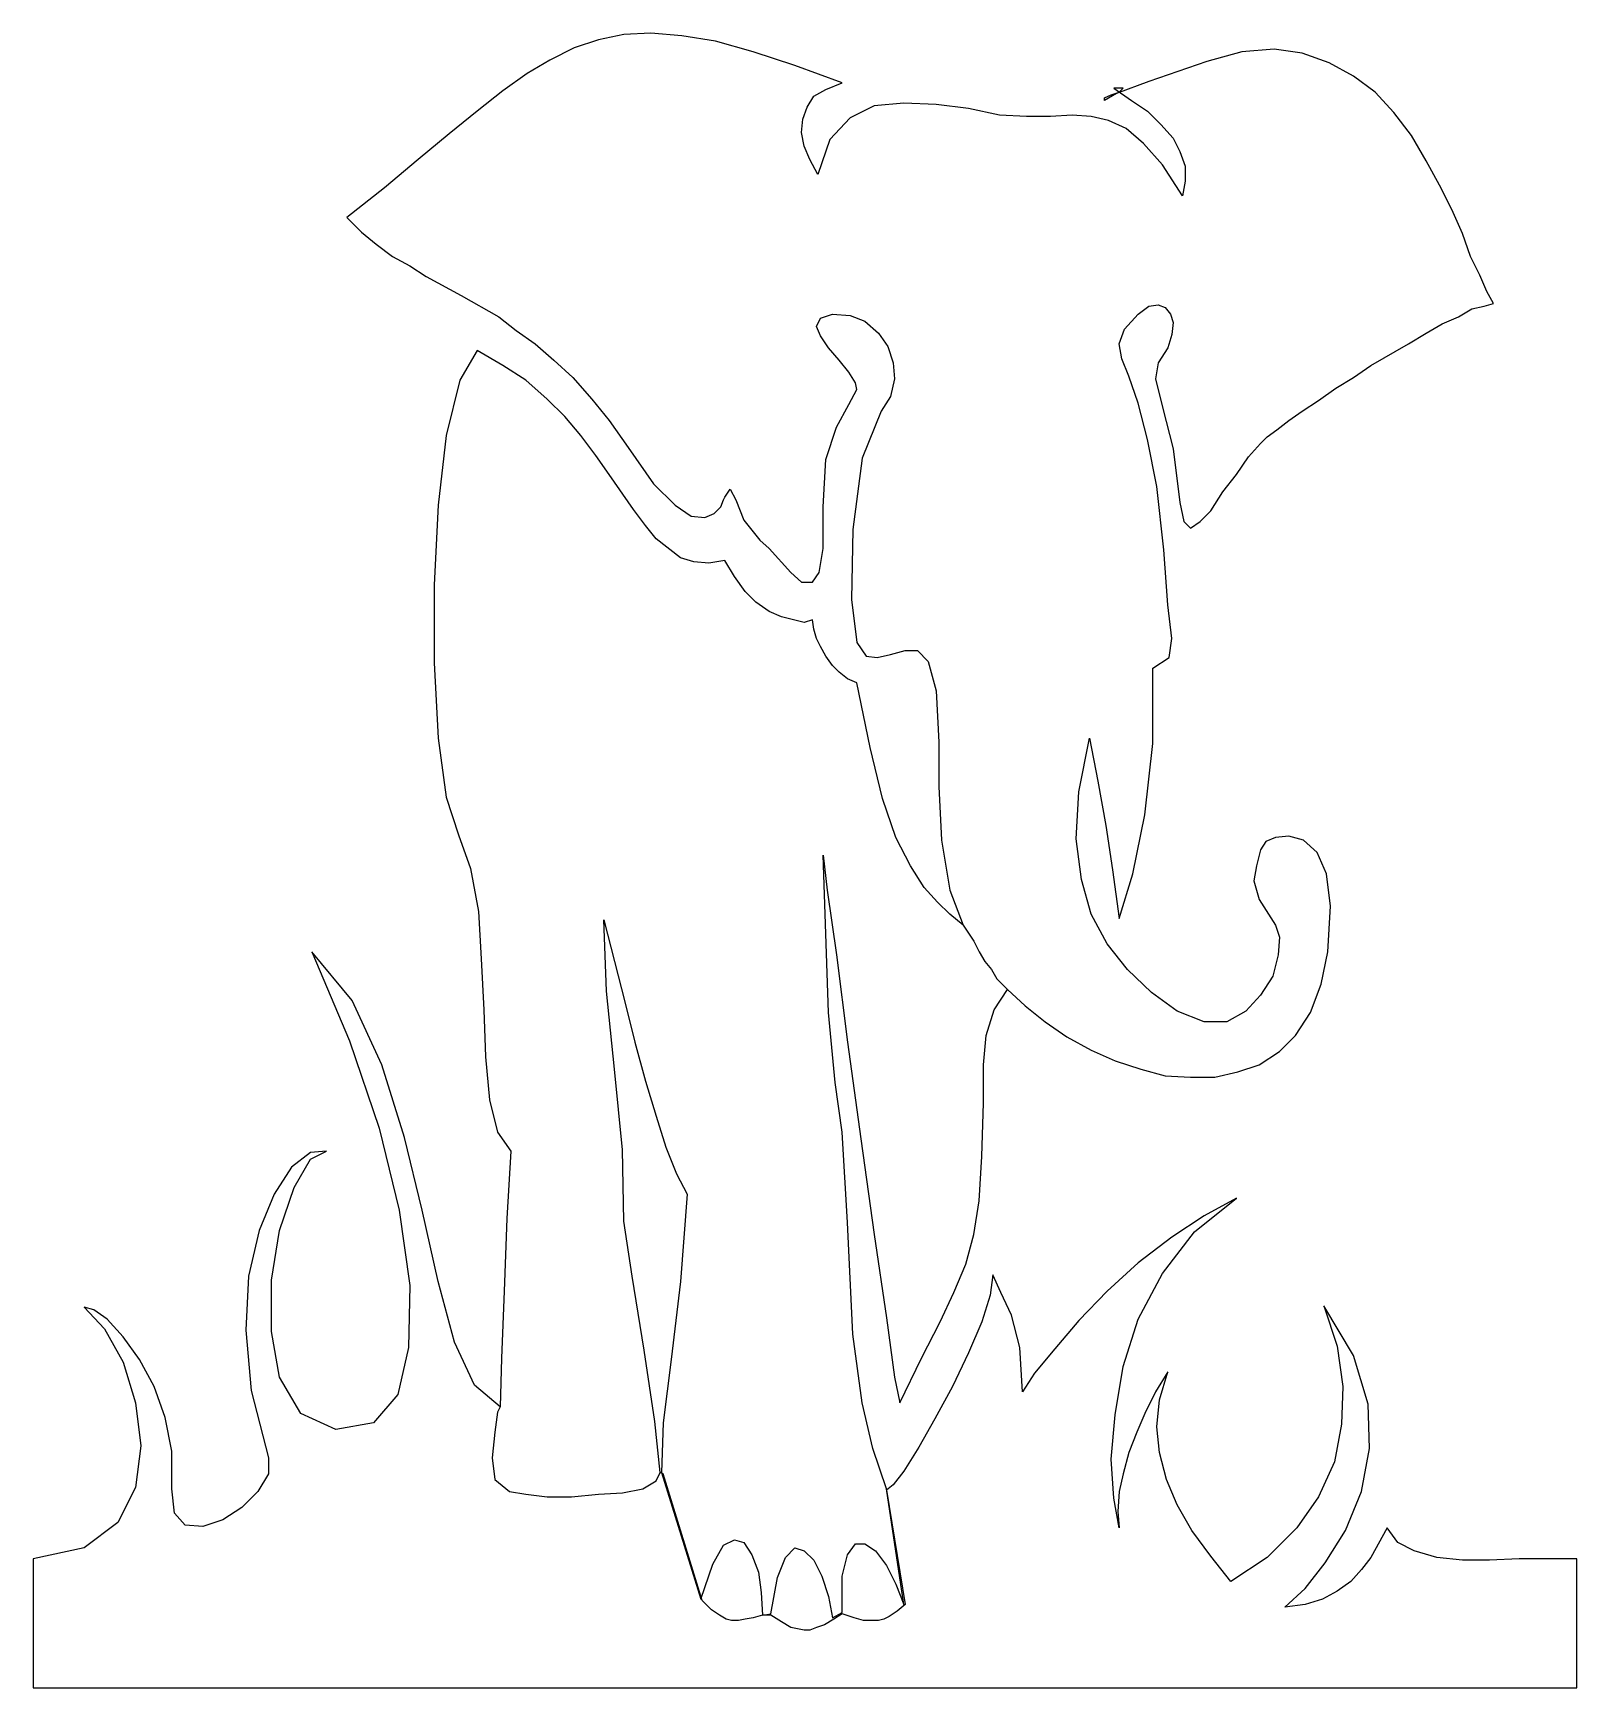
# Model space of a CAD drawing. Extents: x 0 to 30, y 0 to 32.2.
import ezdxf

# ---------------------------------------------------------------- set-up
doc = ezdxf.new("R2010")
doc.units = 0
doc.layers.add('CK_LEVEL_1', color=7, linetype='CONTINUOUS')

msp = doc.modelspace()

# ---------------------------------------------------------------- linework, layer by layer
at = {"layer": 'CK_LEVEL_1', "color": 2, "linetype": 'CONTINUOUS'}
for p, q in [((12.019985, 32.210419), (11.496239, 32.184231)), ((12.622294, 32.158043), (12.019985, 32.210419)), ((10.527307, 31.922358), (10.055935, 31.686672)), ((10.998679, 32.079479), (10.527308, 31.922356)), ((11.496239, 32.184231), (10.998679, 32.079483)), ((13.276977, 32.053295), (12.622293, 32.158043)), ((14.010222, 31.843796), (13.276978, 32.053295)), ((24.14472, 31.89617), (23.516224, 31.843794)), ((24.694654, 31.817608), (24.14472, 31.89617)), ((10.055935, 31.68667), (9.610751, 31.424797)), ((14.82203, 31.581923), (14.010222, 31.843796)), ((15.738586, 31.241486), (14.82203, 31.581923)), ((22.835354, 31.660484), (21.709299, 31.267673)), ((23.516224, 31.843796), (22.835354, 31.660484)), ((25.218399, 31.634296), (24.694653, 31.817608)), ((25.689772, 31.372423), (25.218399, 31.634296)), ((9.610751, 31.424797), (9.13938, 31.08436)), ((21.709297, 31.267673), (21.080801, 31.031988)), ((26.10877, 31.058174), (25.689772, 31.372421)), ((9.139379, 31.084362), (8.641819, 30.691551)), ((15.057716, 30.770115), (15.188652, 30.979614)), ((15.188652, 30.979612), (15.424338, 31.11055)), ((15.424338, 31.11055), (15.738586, 31.241486)), ((20.845116, 30.953426), (20.976053, 31.0058)), ((20.845116, 30.901051), (20.845116, 30.953426)), ((21.080803, 31.031988), (20.845118, 30.901051)), ((20.976053, 31.0058), (21.133177, 31.058176)), ((21.211739, 31.136738), (21.028427, 31.136738)), ((21.028427, 31.136738), (21.368864, 30.901052)), ((21.133177, 31.058174), (21.211739, 31.136736)), ((26.475391, 30.665365), (26.108768, 31.058176)), ((8.641819, 30.691551), (8.091885, 30.246367)), ((14.979154, 30.534428), (15.057715, 30.770113)), ((16.367083, 30.796303), (15.895711, 30.560617)), ((16.943205, 30.848677), (16.367083, 30.796303)), ((17.571699, 30.822489), (16.943203, 30.848677)), ((18.200195, 30.743927), (17.571701, 30.822489)), ((18.802504, 30.612989), (18.200195, 30.743927)), ((19.32625, 30.586803), (18.802504, 30.612991)), ((20.216619, 30.612989), (19.797623, 30.586802)), ((20.583242, 30.586803), (20.216619, 30.612991)), ((21.368862, 30.901051), (21.683109, 30.691551)), ((21.683111, 30.691551), (21.944984, 30.429678)), ((26.815828, 30.220181), (26.475391, 30.665365)), ((14.952966, 30.272554), (14.979154, 30.534428)), ((15.89571, 30.560616), (15.5029, 30.141617)), ((19.797623, 30.586803), (19.32625, 30.586803)), ((20.923677, 30.508242), (20.583242, 30.586803)), ((21.264112, 30.351116), (20.923677, 30.50824)), ((21.604549, 30.063057), (21.264112, 30.351118)), ((21.944984, 30.42968), (22.18067, 30.167807)), ((8.091885, 30.246368), (7.489577, 29.74881)), ((15.005341, 30.010681), (14.952966, 30.272554)), ((15.11009, 29.74881), (15.005342, 30.010683)), ((15.5029, 30.141619), (15.267214, 29.460749)), ((21.97117, 29.644058), (21.604548, 30.063055)), ((22.18067, 30.167807), (22.311607, 29.905933)), ((27.103888, 29.722622), (26.815828, 30.220181)), ((7.489577, 29.74881), (6.834894, 29.198875)), ((15.267214, 29.460749), (15.11009, 29.74881)), ((22.363981, 29.041752), (21.97117, 29.64406)), ((22.311607, 29.905933), (22.416357, 29.617872)), ((27.365763, 29.251249), (27.103889, 29.722622)), ((22.416355, 29.329811), (22.363979, 29.041752)), ((22.416355, 29.617872), (22.416355, 29.329811)), ((6.834894, 29.198875), (6.101648, 28.622753)), ((27.601448, 28.779877), (27.365763, 29.251249)), ((27.810946, 28.308504), (27.601448, 28.779877)), ((6.101648, 28.622753), (6.389709, 28.334694)), ((6.389709, 28.334694), (6.67777, 28.099009)), ((6.67777, 28.099007), (6.992018, 27.863321)), ((27.968069, 27.863321), (27.810946, 28.308506)), ((6.992018, 27.863321), (7.332453, 27.68001)), ((28.151381, 27.496698), (27.968069, 27.863321)), ((7.332453, 27.68001), (7.646701, 27.470512)), ((7.646701, 27.47051), (8.327571, 27.103888)), ((28.282318, 27.182449), (28.151381, 27.496696)), ((8.327571, 27.103888), (9.060817, 26.684891)), ((28.413256, 26.946764), (28.282318, 27.182449)), ((15.319589, 26.658703), (15.555275, 26.737265)), ((15.555275, 26.737265), (15.89571, 26.711077)), ((21.237926, 26.449205), (21.4998, 26.737265)), ((21.4998, 26.737265), (21.709299, 26.894388)), ((21.709297, 26.894388), (21.892609, 26.920576)), ((21.892609, 26.920576), (22.023546, 26.8682)), ((22.023546, 26.868202), (22.128296, 26.737265)), ((22.128296, 26.737265), (22.180672, 26.580141)), ((27.732384, 26.684891), (27.994257, 26.842014)), ((27.994257, 26.842014), (28.229942, 26.894388)), ((28.229942, 26.894388), (28.413254, 26.946764)), ((9.060817, 26.684891), (9.401252, 26.423018)), ((9.401252, 26.423018), (9.767875, 26.161144)), ((15.241027, 26.501579), (15.319589, 26.658703)), ((15.319589, 26.318268), (15.241027, 26.501579)), ((15.89571, 26.711079), (16.183771, 26.606329)), ((16.183771, 26.606329), (16.445644, 26.370644)), ((21.133177, 26.161144), (21.237926, 26.449205)), ((22.18067, 26.580141), (22.154482, 26.344456)), ((27.103888, 26.370644), (27.418135, 26.553955)), ((27.418137, 26.553953), (27.732384, 26.684891)), ((9.767875, 26.161144), (10.134497, 25.846897)), ((15.476713, 26.082582), (15.31959, 26.318268)), ((16.445644, 26.370644), (16.628956, 26.10877)), ((16.628956, 26.108768), (16.733706, 25.794521)), ((21.185551, 25.873083), (21.133177, 26.161144)), ((22.154484, 26.344456), (22.075922, 26.082582)), ((26.030209, 25.742147), (26.763454, 26.161144)), ((26.763453, 26.161144), (27.103888, 26.370644)), ((8.641819, 26.030207), (8.301384, 25.454086)), ((9.139379, 25.742147), (8.641819, 26.030207)), ((10.134497, 25.846895), (10.50112, 25.50646)), ((15.686212, 25.846895), (15.476712, 26.082581)), ((15.869523, 25.61121), (15.686212, 25.846895)), ((16.733706, 25.794521), (16.759893, 25.480274)), ((21.316488, 25.532648), (21.185551, 25.873083)), ((21.892609, 25.794521), (21.840235, 25.480274)), ((22.07592, 26.082582), (21.892609, 25.794521)), ((8.301384, 25.454086), (8.039511, 24.380405)), ((9.584563, 25.454086), (9.13938, 25.742147)), ((10.003561, 25.087463), (9.584563, 25.454086)), ((10.50112, 25.50646), (10.867743, 25.087461)), ((16.00046, 25.401711), (15.869523, 25.61121)), ((16.759892, 25.480272), (16.68133, 25.139837)), ((21.4998, 25.008902), (21.316488, 25.532648)), ((21.840235, 25.480272), (21.97117, 24.93034)), ((25.349337, 25.296963), (25.689772, 25.506462)), ((25.689772, 25.50646), (26.030209, 25.742146)), ((15.869523, 24.982714), (16.026648, 25.270775)), ((16.026648, 25.270775), (16.00046, 25.401711)), ((16.68133, 25.139837), (16.498018, 24.851778)), ((25.008902, 25.061275), (25.349337, 25.296961)), ((10.343996, 24.747028), (10.003561, 25.087463)), ((10.867743, 25.087463), (11.208178, 24.668467)), ((15.633837, 24.537531), (15.869523, 24.982716)), ((16.498018, 24.851778), (16.131395, 23.935221)), ((21.683111, 24.301844), (21.4998, 25.0089)), ((21.97117, 24.93034), (22.18067, 24.118532)), ((24.432779, 24.668467), (24.694653, 24.851778)), ((24.694654, 24.851778), (25.008902, 25.061275)), ((10.658244, 24.380405), (10.343996, 24.747028)), ((11.208178, 24.668467), (11.5748, 24.14472)), ((15.424338, 23.909035), (15.633838, 24.537531)), ((24.013783, 24.354218), (24.197094, 24.485155)), ((24.197094, 24.485155), (24.432779, 24.668467)), ((8.039511, 24.380405), (7.882387, 23.018663)), ((10.946305, 23.987597), (10.658244, 24.380407)), ((21.866423, 23.385286), (21.683111, 24.301844)), ((23.64716, 23.961409), (23.882845, 24.223282)), ((23.882847, 24.223282), (24.013784, 24.354218)), ((11.208178, 23.620974), (10.946304, 23.987597)), ((11.574801, 24.14472), (12.07236, 23.437662)), ((15.371964, 22.992477), (15.424338, 23.909035)), ((16.131395, 23.935221), (15.948084, 22.547291)), ((22.18067, 24.118532), (22.311607, 23.071039)), ((23.411474, 23.620974), (23.64716, 23.961409)), ((11.67955, 22.940102), (11.208179, 23.620972)), ((23.149601, 23.280539), (23.411474, 23.620974)), ((12.07236, 23.437662), (12.491357, 23.018663)), ((13.460288, 23.175789), (13.565038, 23.332912)), ((13.565038, 23.332912), (13.669786, 23.123415)), ((21.997358, 22.154482), (21.866421, 23.385286)), ((22.913916, 22.913916), (23.149601, 23.280539)), ((7.882387, 23.018663), (7.803825, 21.473612)), ((11.915236, 22.625854), (11.67955, 22.940102)), ((12.491357, 23.018663), (12.805605, 22.809166)), ((13.25079, 22.86154), (13.381725, 22.992477)), ((13.381726, 22.992477), (13.434101, 23.123415)), ((13.434101, 23.123413), (13.460288, 23.175787)), ((13.669787, 23.123413), (13.826911, 22.730602)), ((15.371964, 22.18067), (15.371964, 22.992477)), ((22.311607, 23.071039), (22.390169, 22.704416)), ((22.704416, 22.704416), (22.913914, 22.913916)), ((12.124735, 22.363981), (11.915236, 22.625854)), ((12.805605, 22.809166), (13.067478, 22.782978)), ((13.067478, 22.782978), (13.250791, 22.86154)), ((13.826911, 22.730604), (14.141159, 22.337793)), ((22.390169, 22.704416), (22.521105, 22.573481)), ((22.521105, 22.573481), (22.704416, 22.704416)), ((12.596107, 21.997358), (12.124735, 22.363981)), ((14.141159, 22.337793), (14.324471, 22.18067)), ((15.948085, 22.547293), (15.921898, 21.185553)), ((12.85798, 21.918797), (12.596107, 21.997358)), ((13.14604, 21.892609), (12.85798, 21.918797)), ((13.460288, 21.944984), (13.14604, 21.892609)), ((13.6436, 21.630735), (13.460288, 21.944983)), ((14.32447, 22.18067), (14.743467, 21.709297)), ((15.293402, 21.709297), (15.371964, 22.18067)), ((22.07592, 21.080803), (21.997358, 22.154484)), ((13.853098, 21.342674), (13.6436, 21.630735)), ((14.743468, 21.709297), (14.952967, 21.525986)), ((15.162465, 21.525986), (15.293402, 21.709297)), ((7.803825, 21.473612), (7.803825, 19.954746)), ((14.062597, 21.133177), (13.853098, 21.342676)), ((14.952966, 21.525986), (15.162465, 21.525986)), ((14.32447, 20.949865), (14.062596, 21.133177)), ((14.560156, 20.845116), (14.32447, 20.949865)), ((15.921898, 21.185551), (16.026648, 20.347555)), ((22.154484, 20.426119), (22.075922, 21.080803)), ((14.795842, 20.792742), (14.560156, 20.845118)), ((15.005341, 20.740366), (14.795841, 20.792742)), ((15.162465, 20.792742), (15.005342, 20.740366)), ((15.188652, 20.60943), (15.162465, 20.792742)), ((15.241027, 20.426119), (15.188652, 20.60943)), ((15.319589, 20.268993), (15.241027, 20.426117)), ((16.026648, 20.347555), (16.209959, 20.085682)), ((22.102108, 20.059496), (22.154484, 20.426119)), ((15.424338, 20.085684), (15.31959, 20.268995)), ((15.555275, 19.902372), (15.424338, 20.085684)), ((16.209957, 20.085684), (16.419456, 20.059496)), ((16.419456, 20.059496), (16.68133, 20.11187)), ((16.68133, 20.11187), (16.969391, 20.190432)), ((16.969391, 20.190432), (17.205076, 20.190432)), ((17.205076, 20.190432), (17.414576, 19.980934)), ((17.414576, 19.980934), (17.571699, 19.404814)), ((21.787861, 19.849997), (22.102108, 20.059496)), ((7.803825, 19.954746), (7.882387, 18.488255)), ((15.686212, 19.771435), (15.555275, 19.902372)), ((15.843336, 19.640499), (15.686213, 19.771435)), ((21.787861, 18.383507), (21.787861, 19.849997)), ((16.026648, 19.561937), (15.843336, 19.640499)), ((16.288521, 18.304945), (16.026648, 19.561937)), ((17.571699, 19.404814), (17.624073, 18.409695)), ((7.882387, 18.488256), (8.039511, 17.336014)), ((17.624075, 18.409695), (17.624075, 17.545513)), ((20.347557, 17.440763), (20.557055, 18.488256)), ((20.557055, 18.488256), (20.714178, 17.650261)), ((21.630735, 16.995579), (21.787859, 18.383507)), ((16.524206, 17.309826), (16.288521, 18.304945)), ((17.624075, 17.545511), (17.676451, 16.498018)), ((20.295181, 16.524206), (20.347557, 17.440763)), ((20.714178, 17.650261), (20.871302, 16.786079)), ((8.039511, 17.336014), (8.275197, 16.602768)), ((16.786079, 16.550392), (16.524206, 17.309826)), ((20.871304, 16.786079), (21.002241, 15.921898)), ((21.39505, 15.843335), (21.630735, 16.995579)), ((8.275197, 16.602768), (8.510883, 15.948085)), ((17.074141, 16.00046), (16.786081, 16.550394)), ((17.676449, 16.498018), (17.833572, 15.529086)), ((20.399931, 15.738586), (20.295181, 16.524206)), ((23.987597, 16.47183), (23.882847, 16.314707)), ((24.170906, 16.550392), (23.987595, 16.47183)), ((24.432779, 16.57658), (24.170906, 16.550392)), ((24.72084, 16.498018), (24.432779, 16.57658)), ((24.982714, 16.262333), (24.72084, 16.498018)), ((15.476713, 13.14604), (15.371964, 16.209957)), ((15.371964, 16.209957), (15.450526, 15.529086)), ((23.882847, 16.314707), (23.804285, 16.00046)), ((25.166025, 15.843335), (24.982714, 16.262333)), ((8.510883, 15.948085), (8.668007, 15.11009)), ((17.336014, 15.581462), (17.074141, 16.00046)), ((21.002239, 15.921897), (21.133177, 14.979154)), ((21.133177, 14.979154), (21.39505, 15.843334)), ((23.804283, 16.00046), (23.751909, 15.712399)), ((25.244589, 15.214839), (25.166027, 15.843335)), ((15.450526, 15.529087), (15.633838, 14.272096)), ((17.597887, 15.293401), (17.336014, 15.581462)), ((17.833572, 15.529087), (18.095446, 14.848217)), ((20.583242, 15.057715), (20.399931, 15.738586)), ((23.751909, 15.712399), (23.856659, 15.345776)), ((17.833572, 15.057715), (17.597887, 15.293402)), ((23.856659, 15.345776), (24.170906, 14.848217)), ((25.192213, 14.32447), (25.244589, 15.214839)), ((8.668007, 15.11009), (8.720381, 14.193534)), ((11.155803, 13.565038), (11.103429, 14.952966)), ((11.103429, 14.952966), (11.522426, 13.329351)), ((18.095446, 14.848217), (17.833572, 15.057715)), ((18.095446, 14.848217), (18.304945, 14.533969)), ((20.897491, 14.481594), (20.583244, 15.057715)), ((24.170906, 14.848217), (24.249468, 14.612531)), ((18.304945, 14.533969), (18.409695, 14.32447)), ((24.24947, 14.612531), (24.223282, 14.272096)), ((6.206398, 13.381726), (5.420778, 14.324471)), ((5.420778, 14.32447), (6.154023, 12.596106)), ((8.720381, 14.193534), (8.772756, 13.198415)), ((15.633837, 14.272096), (15.843336, 12.569919)), ((18.409695, 14.32447), (18.514444, 14.141158)), ((21.2903, 13.984035), (20.89749, 14.481593)), ((24.223282, 14.272096), (24.118532, 13.853098)), ((25.061275, 13.695974), (25.192213, 14.324471)), ((18.514442, 14.141159), (18.64538, 13.984035)), ((18.64538, 13.984035), (18.75013, 13.800723)), ((21.761673, 13.53885), (21.2903, 13.984035)), ((24.118532, 13.853098), (23.882847, 13.486476)), ((11.312927, 12.046172), (11.155804, 13.565038)), ((18.697756, 13.198415), (18.959629, 13.591225)), ((18.75013, 13.800724), (18.959629, 13.591225)), ((18.959627, 13.591225), (19.300062, 13.276977)), ((22.259232, 13.172228), (21.761673, 13.53885)), ((24.851778, 13.14604), (25.061275, 13.695974)), ((6.782519, 12.124734), (6.206398, 13.381726)), ((11.522426, 13.329352), (11.705737, 12.56992)), ((19.300062, 13.276977), (19.692873, 12.962729)), ((23.882847, 13.486476), (23.594788, 13.172228)), ((8.772756, 13.198415), (8.798943, 12.281857)), ((15.60765, 11.784299), (15.476713, 13.14604)), ((18.54063, 12.700856), (18.697754, 13.198415)), ((19.692873, 12.962729), (20.111872, 12.674668)), ((22.782978, 12.962729), (22.259232, 13.172229)), ((23.228163, 12.962729), (22.782978, 12.962729)), ((23.594786, 13.172228), (23.228163, 12.962729)), ((24.563717, 12.700856), (24.851778, 13.14604)), ((6.154023, 12.596106), (6.730144, 10.893929)), ((11.705737, 12.569919), (11.915236, 11.810486)), ((15.843336, 12.569919), (16.105209, 10.684431)), ((18.488256, 12.124734), (18.540632, 12.700856)), ((20.111872, 12.674668), (20.583244, 12.412795)), ((24.24947, 12.386608), (24.563717, 12.700856)), ((8.798943, 12.281858), (8.877504, 11.443865)), ((20.583242, 12.412795), (21.054615, 12.203296)), ((23.856659, 12.124734), (24.24947, 12.386608)), ((7.227704, 10.710618), (6.782519, 12.124734)), ((11.470051, 10.474932), (11.312927, 12.046171)), ((18.488256, 11.391489), (18.488256, 12.124734)), ((21.054615, 12.203296), (21.552174, 12.046172)), ((21.552174, 12.046172), (22.023546, 11.915236)), ((22.992477, 11.889048), (23.437662, 11.993797)), ((23.437662, 11.993798), (23.856659, 12.124734)), ((11.915236, 11.810486), (12.124736, 11.129616)), ((15.738586, 10.815368), (15.607651, 11.784299)), ((22.023546, 11.915236), (22.521105, 11.889049)), ((22.521105, 11.889048), (22.992477, 11.889048)), ((8.877505, 11.443864), (9.034629, 10.815368)), ((18.462069, 10.343996), (18.488256, 11.391489)), ((12.124735, 11.129616), (12.308046, 10.527307)), ((6.730144, 10.89393), (7.122954, 9.296503)), ((7.568139, 9.296503), (7.227704, 10.710618)), ((9.034629, 10.815368), (9.296503, 10.448745)), ((15.843336, 9.060817), (15.738586, 10.815368)), ((16.105209, 10.684431), (16.367083, 8.825131)), ((5.39459, 10.422558), (5.027968, 10.134497)), ((5.39459, 10.291621), (5.708838, 10.448745)), ((5.708838, 10.448745), (5.39459, 10.422558)), ((9.296503, 10.448745), (9.217941, 9.139379)), ((11.496239, 9.087004), (11.470051, 10.474932)), ((12.308046, 10.527307), (12.517546, 10.003561)), ((18.409695, 9.479814), (18.46207, 10.343996)), ((5.027968, 10.134497), (4.687532, 9.61075)), ((5.080342, 9.741687), (5.39459, 10.291621)), ((12.517545, 10.003561), (12.727043, 9.610751)), ((4.792282, 8.903693), (5.080342, 9.741687)), ((4.687532, 9.610751), (4.399472, 8.903693)), ((12.727043, 9.610751), (12.596107, 7.908574)), ((18.304945, 8.825131), (18.409695, 9.479815)), ((22.599667, 8.877505), (23.411474, 9.532189)), ((23.411474, 9.532189), (22.78298, 9.191753)), ((7.122954, 9.296503), (7.332453, 7.830012)), ((7.882387, 7.908574), (7.568139, 9.296503)), ((9.217941, 9.139379), (9.165566, 7.725263)), ((11.653363, 8.013323), (11.49624, 9.087004)), ((15.948085, 6.887268), (15.843336, 9.060817)), ((22.782978, 9.191753), (22.154482, 8.772757)), ((4.399472, 8.903693), (4.189973, 8.013323)), ((4.635158, 7.934761), (4.792282, 8.903693)), ((16.367083, 8.825131), (16.602768, 7.201516)), ((18.147821, 8.249009), (18.304945, 8.825131)), ((22.154484, 8.772756), (21.4998, 8.275197)), ((21.97117, 8.065698), (22.599667, 8.877504)), ((17.912134, 7.699075), (18.14782, 8.249009)), ((21.4998, 8.275197), (20.897491, 7.725263)), ((21.4998, 7.175329), (21.971172, 8.065699)), ((4.189973, 8.013323), (4.137598, 6.96583)), ((4.635158, 6.939643), (4.635158, 7.934761)), ((7.332453, 7.830012), (7.306266, 6.625395)), ((8.196635, 6.730144), (7.882387, 7.908574)), ((11.889049, 6.57302), (11.653362, 8.013323)), ((12.596107, 7.908574), (12.412794, 6.389709)), ((18.671568, 8.039511), (18.619194, 7.646701)), ((18.828691, 7.699075), (18.671568, 8.039512)), ((1.17843, 7.35864), (0.995119, 7.411015)), ((0.995119, 7.411015), (1.387929, 6.992017)), ((9.165566, 7.725263), (9.113192, 6.415896)), ((17.650263, 7.122954), (17.912136, 7.699075)), ((18.619192, 7.646701), (18.462069, 7.122954)), ((19.038191, 7.253891), (18.828691, 7.699075)), ((20.897491, 7.725263), (20.347557, 7.149141)), ((25.689772, 6.468271), (25.113651, 7.437202)), ((25.113651, 7.437202), (25.375525, 6.651582)), ((1.440303, 7.175329), (1.17843, 7.35864)), ((1.754551, 6.834893), (1.440303, 7.175329)), ((16.602768, 7.201516), (16.759892, 6.049273)), ((17.28364, 6.415896), (17.650263, 7.122954)), ((18.462069, 7.122954), (18.200195, 6.520645)), ((19.195314, 6.625395), (19.038191, 7.253891)), ((20.347557, 7.149141), (19.876184, 6.599207)), ((21.211739, 6.258772), (21.499798, 7.175329)), ((1.387929, 6.992017), (1.754551, 6.337334)), ((2.068799, 6.389709), (1.754551, 6.834893)), ((4.137598, 6.96583), (4.242348, 5.7874)), ((4.792282, 6.049273), (4.635158, 6.939643)), ((16.131395, 5.551714), (15.948084, 6.887268)), ((7.306266, 6.625395), (7.096767, 5.708838)), ((8.589445, 5.892149), (8.196635, 6.730144)), ((12.098547, 5.185091), (11.889049, 6.57302)), ((18.200195, 6.520645), (17.885948, 5.865962)), ((19.247688, 5.761213), (19.195312, 6.625395)), ((19.876184, 6.599207), (19.483374, 6.127835)), ((25.375525, 6.651582), (25.480274, 5.865962)), ((25.977833, 5.525527), (25.689772, 6.468271)), ((1.754551, 6.337334), (1.990237, 5.551714)), ((2.35686, 5.865962), (2.068799, 6.389709)), ((9.113191, 6.415896), (9.087004, 5.473152)), ((12.412795, 6.389709), (12.255672, 5.158904)), ((16.864641, 5.551714), (17.283638, 6.415896)), ((19.483376, 6.127835), (19.24769, 5.761213)), ((21.054615, 5.316028), (21.211739, 6.258772)), ((22.07592, 6.154023), (21.840235, 5.761213)), ((21.918797, 5.604089), (22.07592, 6.154023)), ((2.566359, 5.263653), (2.35686, 5.865962)), ((5.211279, 5.342215), (4.792282, 6.049273)), ((9.087004, 5.473152), (8.589445, 5.892149)), ((16.759892, 6.049273), (16.864641, 5.551714)), ((17.885948, 5.865962), (17.545511, 5.237466)), ((25.480274, 5.865962), (25.454086, 5.132717)), ((1.990237, 5.551714), (2.094987, 4.71372)), ((4.242348, 5.7874), (4.582783, 4.478034)), ((7.096767, 5.708838), (6.625395, 5.158904)), ((16.340895, 4.661345), (16.131395, 5.551714)), ((21.840235, 5.761213), (21.630735, 5.342215)), ((21.866423, 5.080342), (21.918798, 5.604089)), ((26.004021, 4.661345), (25.977833, 5.525527)), ((2.697295, 4.60897), (2.566359, 5.263653)), ((5.89215, 5.027968), (5.211279, 5.342215)), ((6.625395, 5.158904), (5.89215, 5.027968)), ((9.034629, 5.368403), (8.982255, 4.975593)), ((9.087004, 5.473152), (9.034629, 5.368403)), ((12.203297, 4.189973), (12.098547, 5.185091)), ((12.255671, 5.158904), (12.229484, 4.189973)), ((17.545511, 5.237466), (17.231264, 4.687532)), ((20.976053, 4.451846), (21.054615, 5.316028)), ((21.630735, 5.342215), (21.473612, 4.975593)), ((8.982255, 4.975593), (8.92988, 4.478034)), ((21.473612, 4.975593), (21.316488, 4.582783)), ((21.918797, 4.582783), (21.866421, 5.080342)), ((25.454086, 5.132717), (25.323151, 4.399472)), ((2.094987, 4.71372), (1.990237, 3.901912)), ((2.697295, 3.875725), (2.697295, 4.60897)), ((16.602768, 3.875725), (16.340895, 4.661345)), ((17.231264, 4.687532), (16.943205, 4.21616)), ((21.316488, 4.582783), (21.211739, 4.163786)), ((22.049732, 4.059036), (21.918797, 4.582783)), ((25.846895, 3.82335), (26.004019, 4.661345)), ((4.582783, 4.478034), (4.582783, 4.163786)), ((8.92988, 4.478034), (8.982255, 4.059036)), ((12.124735, 4.032849), (12.203297, 4.189973)), ((12.255671, 4.163786), (12.203297, 4.189973)), ((12.229484, 4.189973), (12.988916, 1.728364)), ((16.943205, 4.21616), (16.733706, 3.954287)), ((21.028427, 3.692414), (20.976053, 4.451846)), ((25.323151, 4.399472), (25.008904, 3.718601)), ((1.990237, 3.901912), (1.649802, 3.221042)), ((2.74967, 3.404353), (2.697295, 3.875725)), ((4.582783, 4.163786), (4.373284, 3.82335)), ((8.982255, 4.059036), (9.270315, 3.82335)), ((11.470051, 3.797163), (11.862861, 3.875725)), ((11.862861, 3.875725), (12.124735, 4.032849)), ((13.015104, 1.702176), (12.255672, 4.163786)), ((16.733706, 3.954287), (16.602768, 3.849538)), ((16.943205, 1.623614), (16.602768, 3.875725)), ((21.211739, 4.163786), (21.133177, 3.82335)), ((22.259232, 3.561477), (22.049732, 4.059036)), ((4.373284, 3.82335), (4.059036, 3.509102)), ((9.270315, 3.82335), (9.584563, 3.770976)), ((9.584563, 3.770976), (10.003561, 3.718601)), ((10.003561, 3.718601), (10.474933, 3.718601)), ((10.474933, 3.718601), (10.998678, 3.770976)), ((10.998679, 3.770976), (11.470051, 3.797163)), ((16.602768, 3.849538), (16.969391, 1.623614)), ((21.133177, 3.116292), (21.028427, 3.692414)), ((21.133177, 3.82335), (21.106989, 3.43054)), ((22.547293, 3.063918), (22.259232, 3.561477)), ((25.008902, 3.718601), (24.589903, 3.116292)), ((25.532648, 3.063918), (25.846895, 3.82335)), ((1.649802, 3.221042), (0.995119, 2.723482)), ((2.959169, 3.168667), (2.74967, 3.404353)), ((3.692414, 3.273416), (3.299604, 3.14248)), ((4.059036, 3.509102), (3.692414, 3.273416)), ((21.106989, 3.43054), (21.133177, 3.116292)), ((3.299604, 3.14248), (2.959169, 3.168667)), ((22.913916, 2.566358), (22.547293, 3.063918)), ((24.589905, 3.116292), (24.013784, 2.540171)), ((25.139837, 2.435422), (25.532648, 3.063918)), ((26.344456, 3.116292), (26.030209, 2.540171)), ((26.553953, 2.828232), (26.344456, 3.116292)), ((0.995119, 2.723482), (0, 2.513984)), ((13.224602, 2.409234), (13.434101, 2.775857)), ((13.434101, 2.775857), (13.6436, 2.880606)), ((13.6436, 2.880606), (13.826912, 2.828232)), ((13.826911, 2.828232), (13.984035, 2.592546)), ((13.984035, 2.592546), (14.114971, 2.25211)), ((14.638718, 2.540171), (14.82203, 2.723482)), ((14.82203, 2.723482), (15.005342, 2.671108)), ((15.005341, 2.671108), (15.188652, 2.487796)), ((15.738586, 2.173548), (15.843336, 2.592546)), ((15.843336, 2.592546), (16.00046, 2.802044)), ((16.00046, 2.802044), (16.183771, 2.802044)), ((16.183771, 2.802044), (16.39327, 2.671108)), ((16.39327, 2.671108), (16.602768, 2.383047)), ((26.868202, 2.671108), (26.553955, 2.828232)), ((27.313387, 2.540171), (26.868202, 2.671108)), ((0, 2.513984), (0, 0)), ((12.988917, 1.728364), (13.224603, 2.409234)), ((14.481594, 2.147361), (14.638718, 2.540171)), ((15.188652, 2.487796), (15.345776, 2.173548)), ((16.602768, 2.383047), (16.786079, 2.016424)), ((23.306725, 2.068799), (22.913914, 2.566358)), ((24.013783, 2.540171), (23.306725, 2.068799)), ((24.747028, 1.937862), (25.139839, 2.435422)), ((25.846895, 2.304485), (25.637398, 2.068799)), ((26.030209, 2.540171), (25.846897, 2.304485)), ((27.810946, 2.487796), (27.313387, 2.540171)), ((28.334694, 2.487796), (27.810947, 2.487796)), ((28.910814, 2.513984), (28.334694, 2.487796)), ((30.036869, 2.513984), (28.910814, 2.513984)), ((30.036869, 0), (30.036869, 2.513984)), ((14.114972, 2.25211), (14.167346, 1.8593)), ((14.350658, 1.440303), (14.481594, 2.147361)), ((15.345776, 2.173548), (15.476712, 1.780738)), ((15.738586, 1.46649), (15.738586, 2.173548)), ((16.786079, 2.016424), (16.943203, 1.623614)), ((24.354218, 1.57124), (24.747028, 1.937862)), ((25.637398, 2.068799), (25.375525, 1.885488)), ((13.198415, 1.518865), (13.015103, 1.702176)), ((14.167346, 1.8593), (14.193534, 1.414116)), ((15.476713, 1.780738), (15.555275, 1.361741)), ((16.969391, 1.623614), (16.812267, 1.492678)), ((24.747028, 1.623614), (24.354218, 1.57124)), ((25.087463, 1.728364), (24.747026, 1.623614)), ((25.375525, 1.885488), (25.087465, 1.728364)), ((13.355539, 1.414116), (13.198416, 1.518865)), ((13.486476, 1.335554), (13.355539, 1.414116)), ((13.591225, 1.309366), (13.486476, 1.335554)), ((13.722162, 1.309366), (13.591226, 1.309366)), ((13.853098, 1.335554), (13.722162, 1.309366)), ((14.010222, 1.361741), (13.853099, 1.335554)), ((14.193534, 1.414116), (14.010221, 1.361741)), ((14.193534, 1.414116), (14.350657, 1.440303)), ((14.350658, 1.414116), (14.193535, 1.414116)), ((14.560156, 1.283179), (14.350657, 1.414116)), ((15.581462, 1.335554), (15.39815, 1.230804)), ((15.555275, 1.361741), (15.738586, 1.46649)), ((15.738586, 1.440303), (15.581463, 1.335554)), ((15.974272, 1.361741), (15.738585, 1.440303)), ((16.157583, 1.309366), (15.974271, 1.361741)), ((16.445644, 1.309366), (16.157585, 1.309366)), ((16.550394, 1.335554), (16.445644, 1.309366)), ((16.655144, 1.387928), (16.550394, 1.335554)), ((16.812267, 1.492678), (16.655144, 1.387928)), ((14.743468, 1.17843), (14.560156, 1.283179)), ((15.005341, 1.126055), (14.743467, 1.17843)), ((15.11009, 1.126055), (15.005342, 1.126055)), ((15.241027, 1.17843), (15.11009, 1.126055)), ((15.398151, 1.230804), (15.241028, 1.17843)), ((0, 0), (30.036869, 0))]:
    msp.add_line(p, q, dxfattribs=at)

doc.saveas('drawing.dxf')
